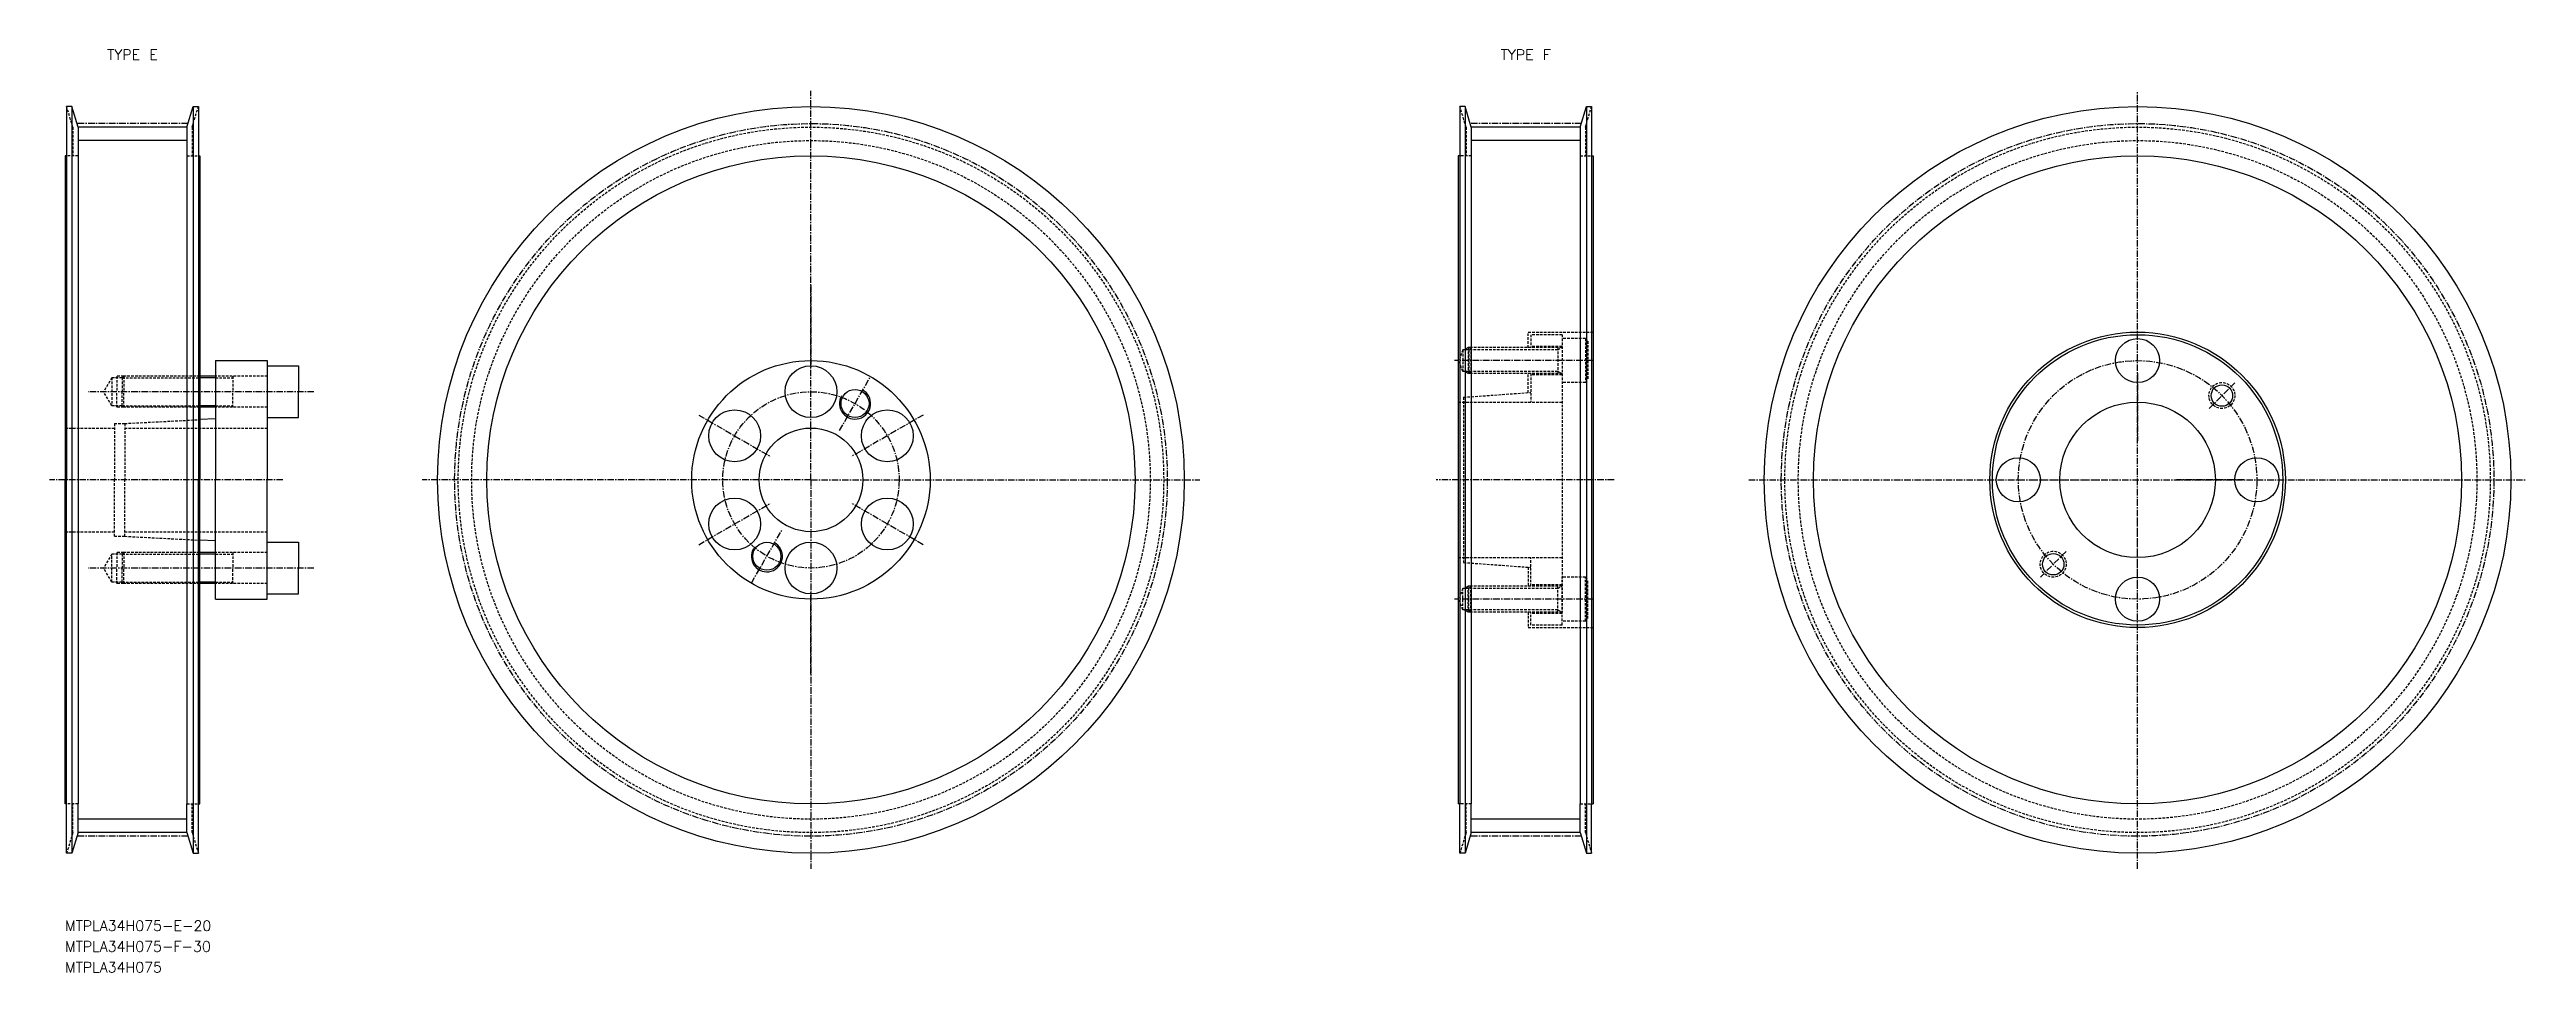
# Model space of a CAD drawing. Extents: x 276 to 754, y 1598 to 1776.
import ezdxf
from ezdxf.enums import TextEntityAlignment as Align

# ---------------------------------------------------------------- set-up
doc = ezdxf.new("R2010")
doc.units = 0
doc.linetypes.add('CENTER', pattern=[2, 1.25, -0.25, 0.25, -0.25])
doc.linetypes.add('DASHED', pattern=[0.75, 0.5, -0.25])
doc.layers.get('0').update_dxf_attribs({"linetype": 'CONTINUOUS'})
doc.layers.add('CENTER', color=1, linetype='CENTER')
doc.styles.add('MISUMI', font='txt.shx')

msp = doc.modelspace()

# ---------------------------------------------------------------- linework, layer by layer
at = {"color": 7, "linetype": 'CONTINUOUS'}
for p, q in [((279.75, 1765.38), (279.75, 1755.88)), ((280.75, 1765.38), (279.75, 1765.38)), ((280.75, 1765.38), (280.75, 1621.38)), ((281.95, 1761.41), (280.75, 1765.38)), ((302.95, 1761.41), (304.15, 1765.38)), ((304.15, 1765.38), (305.15, 1765.38)), ((304.15, 1765.38), (304.15, 1621.38)), ((305.15, 1765.38), (305.15, 1755.88)), ((548.45, 1765.38), (548.45, 1755.88)), ((549.45, 1765.38), (548.45, 1765.38)), ((549.45, 1765.38), (549.45, 1621.38)), ((550.65, 1761.41), (549.45, 1765.38)), ((571.65, 1761.41), (572.85, 1765.38)), ((572.85, 1765.38), (573.85, 1765.38)), ((572.85, 1765.38), (572.85, 1621.38)), ((573.85, 1765.38), (573.85, 1755.88)), ((302.95, 1761.41), (281.95, 1761.41)), ((281.95, 1761.41), (281.95, 1755.88)), ((302.95, 1761.41), (302.95, 1755.88)), ((571.65, 1761.41), (550.65, 1761.41)), ((550.65, 1761.41), (550.65, 1755.88)), ((571.65, 1761.41), (571.65, 1755.88)), ((279.45, 1755.88), (279.45, 1693.38)), ((279.75, 1755.88), (279.45, 1755.88)), ((279.75, 1755.88), (279.75, 1693.38)), ((281.95, 1755.88), (281.95, 1630.88)), ((302.95, 1755.88), (302.95, 1630.88)), ((305.15, 1755.88), (305.15, 1693.38)), ((305.15, 1755.88), (305.45, 1755.88)), ((305.45, 1755.88), (305.45, 1713.38)), ((548.15, 1755.88), (548.15, 1630.88)), ((548.45, 1755.88), (548.15, 1755.88)), ((548.45, 1755.88), (548.45, 1630.88)), ((550.65, 1755.88), (550.65, 1630.88)), ((571.65, 1755.88), (571.65, 1630.88)), ((573.85, 1755.88), (573.85, 1630.88)), ((573.85, 1755.88), (574.15, 1755.88)), ((574.15, 1755.88), (574.15, 1630.88)), ((308.45, 1716.38), (318.45, 1716.38)), ((308.45, 1716.38), (308.45, 1713.38)), ((318.45, 1716.38), (318.45, 1715.38)), ((318.45, 1715.38), (324.45, 1715.38)), ((318.45, 1715.38), (318.45, 1705.38)), ((324.45, 1715.38), (324.45, 1710.38)), ((305.45, 1713.38), (305.45, 1707.38)), ((308.45, 1713.38), (305.45, 1713.38)), ((308.45, 1713.38), (308.45, 1707.38)), ((324.45, 1705.38), (324.45, 1710.38)), ((305.45, 1707.38), (305.45, 1705)), ((308.45, 1707.38), (305.45, 1707.38)), ((308.45, 1707.38), (308.45, 1705.13)), ((318.45, 1705.38), (318.45, 1693.38)), ((318.45, 1705.38), (324.45, 1705.38)), ((308.45, 1705.13), (305.45, 1705)), ((305.45, 1705), (305.45, 1693.38)), ((308.45, 1705.13), (308.45, 1693.38)), ((279.45, 1630.88), (279.45, 1693.38)), ((279.75, 1630.88), (279.75, 1693.38)), ((305.15, 1630.88), (305.15, 1693.38)), ((305.45, 1681.75), (305.45, 1693.38)), ((308.45, 1681.63), (308.45, 1693.38)), ((318.45, 1681.38), (318.45, 1693.38)), ((308.45, 1681.63), (305.45, 1681.75)), ((305.45, 1679.38), (305.45, 1681.75)), ((308.45, 1679.38), (308.45, 1681.63)), ((305.45, 1673.38), (305.45, 1679.38)), ((308.45, 1679.38), (305.45, 1679.38)), ((308.45, 1673.38), (308.45, 1679.38)), ((318.45, 1681.38), (324.45, 1681.38)), ((318.45, 1671.38), (318.45, 1681.38)), ((324.45, 1681.38), (324.45, 1676.38)), ((305.45, 1630.88), (305.45, 1673.38)), ((308.45, 1673.38), (305.45, 1673.38)), ((308.45, 1670.38), (308.45, 1673.38)), ((324.45, 1671.38), (324.45, 1676.38)), ((308.45, 1670.38), (318.45, 1670.38)), ((318.45, 1671.38), (324.45, 1671.38)), ((318.45, 1670.38), (318.45, 1671.38)), ((279.75, 1630.88), (279.45, 1630.88)), ((279.75, 1621.38), (279.75, 1630.88)), ((281.95, 1625.34), (281.95, 1630.88)), ((302.95, 1625.34), (302.95, 1630.88)), ((305.15, 1621.38), (305.15, 1630.88)), ((305.15, 1630.88), (305.45, 1630.88)), ((548.45, 1630.88), (548.15, 1630.88)), ((548.45, 1621.38), (548.45, 1630.88)), ((550.65, 1625.34), (550.65, 1630.88)), ((571.65, 1625.34), (571.65, 1630.88)), ((573.85, 1621.38), (573.85, 1630.88)), ((573.85, 1630.88), (574.15, 1630.88)), ((281.95, 1625.34), (280.75, 1621.38)), ((302.95, 1625.34), (281.95, 1625.34)), ((302.95, 1625.34), (304.15, 1621.38)), ((550.65, 1625.34), (549.45, 1621.38)), ((571.65, 1625.34), (550.65, 1625.34)), ((571.65, 1625.34), (572.85, 1621.38)), ((280.75, 1621.38), (279.75, 1621.38)), ((304.15, 1621.38), (305.15, 1621.38)), ((549.45, 1621.38), (548.45, 1621.38)), ((572.85, 1621.38), (573.85, 1621.38))]:
    msp.add_line(p, q, dxfattribs=at)
at = {"color": 3, "linetype": 'DASHED'}
for p, q in [((280.95, 1761.41), (279.75, 1765.38)), ((303.95, 1761.41), (305.15, 1765.38)), ((549.65, 1761.41), (548.45, 1765.38)), ((572.65, 1761.41), (573.85, 1765.38)), ((280.95, 1761.41), (280.95, 1755.88)), ((303.95, 1761.41), (303.95, 1755.88)), ((549.65, 1761.41), (549.65, 1755.88)), ((572.65, 1761.41), (572.65, 1755.88)), ((281.95, 1755.88), (279.75, 1755.88)), ((302.95, 1755.88), (305.15, 1755.88)), ((550.65, 1755.88), (548.45, 1755.88)), ((571.65, 1755.88), (573.85, 1755.88)), ((561.65, 1721.88), (574.15, 1721.88)), ((561.65, 1718.88), (561.65, 1721.88)), ((568.15, 1721.38), (562.15, 1721.38)), ((562.15, 1721.38), (562.15, 1718.88)), ((568.15, 1721.38), (568.15, 1667.88)), ((572.65, 1720.63), (568.15, 1720.63)), ((568.15, 1720.63), (568.15, 1712.13)), ((572.65, 1720.63), (572.65, 1712.13)), ((572.65, 1720.63), (573.15, 1720.13)), ((573.15, 1720.13), (573.15, 1712.63)), ((549.01, 1718.44), (548.29, 1716.38)), ((549.01, 1714.31), (548.29, 1716.38)), ((550.15, 1718.44), (549.01, 1718.44)), ((549.01, 1718.44), (549.01, 1714.31)), ((550.03, 1718.88), (549.28, 1718.44)), ((550.59, 1718.88), (550.03, 1718.88)), ((550.03, 1718.88), (550.03, 1713.88)), ((550.59, 1718.88), (550.15, 1718.44)), ((567.35, 1718.44), (550.15, 1718.44)), ((550.15, 1718.44), (550.15, 1714.31)), ((568.15, 1718.88), (550.59, 1718.88)), ((550.59, 1718.88), (550.59, 1713.88)), ((568.15, 1719.13), (562.15, 1719.13)), ((567.35, 1718.88), (567.35, 1713.88)), ((567.35, 1718.44), (568.1, 1718.88)), ((288.45, 1713.08), (286.89, 1710.38)), ((288.45, 1707.68), (286.89, 1710.38)), ((288.45, 1713.08), (288.45, 1707.68)), ((290.45, 1713.08), (288.45, 1713.08)), ((289.45, 1713.38), (289.45, 1710.38)), ((290.75, 1713.38), (289.45, 1713.38)), ((289.45, 1707.38), (289.45, 1710.38)), ((290.75, 1713.38), (290.45, 1713.08)), ((290.45, 1713.08), (305.45, 1713.08)), ((290.45, 1713.08), (290.45, 1710.38)), ((290.45, 1707.68), (290.45, 1710.38)), ((305.45, 1713.38), (290.75, 1713.38)), ((290.75, 1713.38), (290.75, 1710.38)), ((290.75, 1707.38), (290.75, 1710.38)), ((318.45, 1713.38), (308.45, 1713.38)), ((308.45, 1713.08), (311.79, 1713.08)), ((311.79, 1713.38), (311.79, 1710.38)), ((311.79, 1707.38), (311.79, 1710.38)), ((550.15, 1714.31), (549.01, 1714.31)), ((549.15, 1709.31), (562.15, 1710.25)), ((550.03, 1713.88), (549.28, 1714.31)), ((550.59, 1713.88), (550.03, 1713.88)), ((567.35, 1714.31), (550.15, 1714.31)), ((550.58, 1713.88), (550.15, 1714.31)), ((568.15, 1713.88), (550.58, 1713.88)), ((561.65, 1710.21), (561.65, 1713.88)), ((562.15, 1713.88), (562.15, 1708.38)), ((568.15, 1713.63), (562.15, 1713.63)), ((567.35, 1714.31), (568.1, 1713.88)), ((572.65, 1712.13), (568.15, 1712.13)), ((572.65, 1712.13), (573.15, 1712.63)), ((290.45, 1707.68), (288.45, 1707.68)), ((290.75, 1707.38), (289.45, 1707.38)), ((290.45, 1707.68), (305.45, 1707.68)), ((290.75, 1707.38), (290.45, 1707.68)), ((305.45, 1707.38), (290.75, 1707.38)), ((308.45, 1707.68), (311.79, 1707.68)), ((318.45, 1707.38), (308.45, 1707.38)), ((548.15, 1708.38), (568.15, 1708.38)), ((549.15, 1709.31), (549.15, 1677.44)), ((279.45, 1703.38), (288.95, 1703.38)), ((288.95, 1704.25), (288.95, 1693.38)), ((288.95, 1704.25), (290.95, 1704.25)), ((290.95, 1704.25), (305.45, 1705)), ((290.95, 1704.25), (290.95, 1693.38)), ((290.95, 1703.38), (318.45, 1703.38)), ((288.95, 1682.5), (288.95, 1693.38)), ((290.95, 1682.5), (290.95, 1693.38)), ((279.45, 1683.38), (288.95, 1683.38)), ((288.95, 1682.5), (290.95, 1682.5)), ((290.95, 1683.38), (318.45, 1683.38)), ((290.95, 1682.5), (305.45, 1681.75)), ((288.45, 1679.08), (286.89, 1676.38)), ((288.45, 1673.68), (288.45, 1679.08)), ((290.45, 1679.08), (288.45, 1679.08)), ((289.45, 1679.38), (289.45, 1676.38)), ((290.75, 1679.38), (289.45, 1679.38)), ((290.75, 1679.38), (290.45, 1679.08)), ((290.45, 1679.08), (305.45, 1679.08)), ((290.45, 1679.08), (290.45, 1676.38)), ((305.45, 1679.38), (290.75, 1679.38)), ((290.75, 1679.38), (290.75, 1676.38)), ((318.45, 1679.38), (308.45, 1679.38)), ((308.45, 1679.08), (311.79, 1679.08)), ((311.79, 1679.38), (311.79, 1676.38)), ((548.15, 1678.38), (568.15, 1678.38)), ((549.15, 1677.44), (562.15, 1676.5)), ((562.15, 1672.88), (562.15, 1678.38)), ((288.45, 1673.68), (286.89, 1676.38)), ((290.45, 1673.68), (288.45, 1673.68)), ((289.45, 1673.38), (289.45, 1676.38)), ((290.75, 1673.38), (289.45, 1673.38)), ((290.45, 1673.68), (290.45, 1676.38)), ((290.45, 1673.68), (305.45, 1673.68)), ((290.75, 1673.38), (290.45, 1673.68)), ((290.75, 1673.38), (290.75, 1676.38)), ((305.45, 1673.38), (290.75, 1673.38)), ((308.45, 1673.68), (311.79, 1673.68)), ((318.45, 1673.38), (308.45, 1673.38)), ((311.79, 1673.38), (311.79, 1676.38)), ((549.01, 1672.44), (548.29, 1670.38)), ((549.01, 1668.31), (549.01, 1672.44)), ((550.15, 1672.44), (549.01, 1672.44)), ((550.03, 1672.88), (549.28, 1672.44)), ((550.59, 1672.88), (550.03, 1672.88)), ((550.03, 1667.88), (550.03, 1672.88)), ((550.58, 1672.88), (550.15, 1672.44)), ((567.35, 1672.44), (550.15, 1672.44)), ((550.15, 1668.31), (550.15, 1672.44)), ((568.15, 1672.88), (550.58, 1672.88)), ((550.59, 1667.88), (550.59, 1672.88)), ((561.65, 1676.54), (561.65, 1672.88)), ((568.15, 1673.13), (562.15, 1673.13)), ((567.35, 1667.88), (567.35, 1672.88)), ((567.35, 1672.44), (568.1, 1672.88)), ((572.65, 1674.63), (568.15, 1674.63)), ((568.15, 1665.38), (568.15, 1674.63)), ((572.65, 1666.13), (572.65, 1674.63)), ((572.65, 1674.63), (573.15, 1674.13)), ((573.15, 1666.63), (573.15, 1674.13)), ((549.01, 1668.31), (548.29, 1670.38)), ((550.15, 1668.31), (549.01, 1668.31)), ((550.03, 1667.88), (549.28, 1668.31)), ((550.59, 1667.88), (550.03, 1667.88)), ((567.35, 1668.31), (550.15, 1668.31)), ((550.59, 1667.88), (550.15, 1668.31)), ((568.15, 1667.88), (550.59, 1667.88)), ((561.65, 1667.88), (561.65, 1664.88)), ((562.15, 1665.38), (562.15, 1667.88)), ((568.15, 1667.63), (562.15, 1667.63)), ((567.35, 1668.31), (568.1, 1667.88)), ((561.65, 1664.88), (574.15, 1664.88)), ((568.15, 1665.38), (562.15, 1665.38)), ((572.65, 1666.13), (568.15, 1666.13)), ((572.65, 1666.13), (573.15, 1666.63)), ((281.95, 1630.88), (279.75, 1630.88)), ((280.95, 1625.34), (280.95, 1630.88)), ((302.95, 1630.88), (305.15, 1630.88)), ((303.95, 1625.34), (303.95, 1630.88)), ((550.65, 1630.88), (548.45, 1630.88)), ((549.65, 1625.34), (549.65, 1630.88)), ((571.65, 1630.88), (573.85, 1630.88)), ((572.65, 1625.34), (572.65, 1630.88)), ((280.95, 1625.34), (279.75, 1621.38)), ((303.95, 1625.34), (305.15, 1621.38)), ((549.65, 1625.34), (548.45, 1621.38)), ((572.65, 1625.34), (573.85, 1621.38))]:
    msp.add_line(p, q, dxfattribs=at)
at = {"color": 3, "linetype": 'CONTINUOUS'}
for p, q in [((302.95, 1758.82), (281.95, 1758.82)), ((571.65, 1758.82), (550.65, 1758.82)), ((302.95, 1627.93), (281.95, 1627.93)), ((571.65, 1627.93), (550.65, 1627.93))]:
    msp.add_line(p, q, dxfattribs=at)
at = {"color": 3}
for p, q in [((308.45, 1713.08), (305.45, 1713.08)), ((308.45, 1707.68), (305.45, 1707.68)), ((308.45, 1679.08), (305.45, 1679.08)), ((308.45, 1673.68), (305.45, 1673.68))]:
    msp.add_line(p, q, dxfattribs=at)
at = {"color": 7, "linetype": 'CONTINUOUS'}
for centre, radius in [((423.3, 1693.38), 72), ((679.15, 1693.38), 72), ((423.3, 1693.38), 62.5), ((679.15, 1693.38), 62.5), ((679.15, 1693.38), 28.5), ((679.15, 1693.38), 28), ((679.15, 1716.38), 4.25), ((423.3, 1693.38), 23), ((423.3, 1693.38), 23), ((423.3, 1710.38), 5), ((431.8, 1708.1), 2.7), ((695.41, 1709.64), 2.07), ((408.58, 1701.88), 5), ((438.02, 1701.88), 5), ((679.15, 1693.38), 15), ((423.3, 1693.38), 10), ((656.15, 1693.38), 4.25), ((702.15, 1693.38), 4.25), ((408.58, 1684.88), 5), ((438.02, 1684.88), 5), ((414.8, 1678.65), 2.7), ((423.3, 1676.38), 5), ((662.88, 1677.11), 2.07), ((679.15, 1670.38), 4.25)]:
    msp.add_circle(centre, radius, dxfattribs=at)
at = {"color": 3, "linetype": 'DASHED'}
for centre, radius in [((423.3, 1693.38), 68.03), ((423.3, 1693.38), 65.44), ((679.15, 1693.38), 68.03), ((679.15, 1693.38), 65.44), ((695.41, 1709.64), 2.5), ((662.88, 1677.11), 2.5)]:
    msp.add_circle(centre, radius, dxfattribs=at)
at = {"color": 3}
for centre in [(431.8, 1708.1), (414.8, 1678.65)]:
    msp.add_arc(centre, 3, 150, 62, dxfattribs=at)
at = {"layer": 'CENTER', "color": 1, "linetype": 'CENTER'}
for p, q in [((423.3, 1693.38), (423.3, 1768.38)), ((679.15, 1618.38), (679.15, 1768.38)), ((303.16, 1762.1), (281.74, 1762.1)), ((571.86, 1762.1), (550.44, 1762.1)), ((423.3, 1730.88), (423.3, 1714.88)), ((574.15, 1716.38), (547.41, 1716.38)), ((327.45, 1710.38), (283.89, 1710.38)), ((428.8, 1702.9), (434.8, 1713.29)), ((679.15, 1713.88), (679.15, 1700.88)), ((692.94, 1707.16), (697.89, 1712.11)), ((401.65, 1705.88), (415.51, 1697.88)), ((444.95, 1705.88), (431.09, 1697.88)), ((321.45, 1693.38), (276.45, 1693.38)), ((423.3, 1693.38), (348.3, 1693.38)), ((423.3, 1693.38), (498.3, 1693.38)), ((423.3, 1693.38), (423.3, 1618.38)), ((578.2, 1693.38), (543.88, 1693.38)), ((604.15, 1693.38), (754.15, 1693.38)), ((658.65, 1693.38), (671.65, 1693.38)), ((699.65, 1693.38), (686.65, 1693.38)), ((401.65, 1680.88), (415.51, 1688.88)), ((444.95, 1680.88), (431.09, 1688.88)), ((411.8, 1673.46), (417.8, 1683.85)), ((679.15, 1672.88), (679.15, 1685.88)), ((665.36, 1679.59), (660.41, 1674.64)), ((327.45, 1676.38), (283.89, 1676.38)), ((423.3, 1655.88), (423.3, 1671.88)), ((574.15, 1670.38), (547.41, 1670.38)), ((303.16, 1624.65), (281.74, 1624.65)), ((571.86, 1624.65), (550.44, 1624.65))]:
    msp.add_line(p, q, dxfattribs=at)
for centre, radius in [((423.3, 1693.38), 68.72), ((679.15, 1693.38), 68.72), ((679.15, 1693.38), 23), ((423.3, 1693.38), 17)]:
    msp.add_circle(centre, radius, dxfattribs=at)

# ---------------------------------------------------------------- texts
at = {"color": 7, "linetype": 'CONTINUOUS', "style": 'MISUMI'}
for s, p in [('TYPE E', (292.45, 1775.38)), ('TYPE F', (561.15, 1775.38))]:
    msp.add_text(s, height=2, dxfattribs=at).set_placement(p, align=Align.MIDDLE_CENTER)
for s, p in [('MTPLA34H075-E-20', (279.45, 1606.38)), ('MTPLA34H075-F-30', (279.45, 1602.38)), ('MTPLA34H075', (279.45, 1598.38))]:
    msp.add_text(s, height=2, dxfattribs=at).set_placement(p)

doc.saveas('drawing.dxf')
